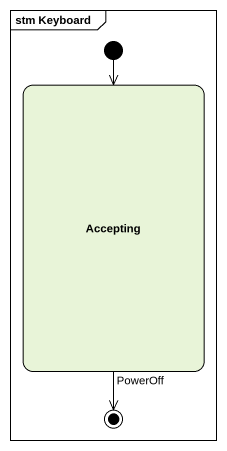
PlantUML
@startuml
mainframe stm Keyboard
hide empty description
state Accepting
[*] --> Accepting
Accepting --> [*] : PowerOff
@enduml
